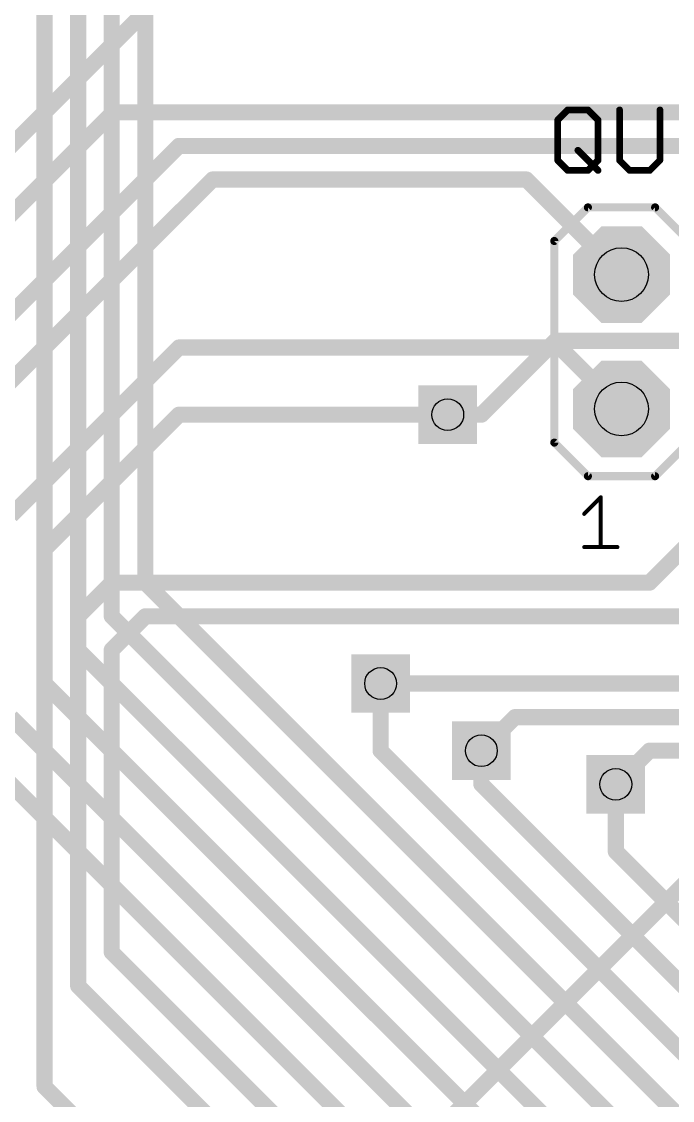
# Model space of a CAD drawing. Extents: x 4 to 288, y -28 to 191.
# Drawn here: x 107.52 to 119.81, y 103.88 to 124.27 of the extents above; entities that cross this region are included whole.
import ezdxf

# ---------------------------------------------------------------- set-up
doc = ezdxf.new("R2010")
doc.units = 0
doc.header["$MEASUREMENT"] = 0
doc.layers.get('0').update_dxf_attribs({"linetype": 'CONTINUOUS'})
for name, color, linetype in [('1', 22, 'CONTINUOUS'), ('16', 175, 'CONTINUOUS'), ('17', 82, 'CONTINUOUS'), ('18', 82, 'CONTINUOUS'), ('20', 7, 'CONTINUOUS'), ('21', 2, 'CONTINUOUS'), ('25', 2, 'CONTINUOUS'), ('29', 253, 'CONTINUOUS'), ('30', 253, 'CONTINUOUS'), ('44', 253, 'CONTINUOUS'), ('51', 253, 'CONTINUOUS')]:
    doc.layers.add(name, color=color, linetype=linetype)

# ---------------------------------------------------------------- blocks, each defined once
blk = doc.blocks.new('RECT')
blk.add_solid([(-0.5, -0.5), (0.5, -0.5), (-0.5, 0.5), (0.5, 0.5)])
blk = doc.blocks.new('OCTAGONP')
at = {"const_width": 0.5}
blk.add_lwpolyline([(-0.25, -0.1036), (-0.25, 0.1036), (-0.1036, 0.25), (0.1036, 0.25), (0.25, 0.1036), (0.25, -0.1036), (0.1036, -0.25), (-0.1036, -0.25), (-0.25, -0.1036), (-0.25, 0.1036)], dxfattribs=at)
blk = doc.blocks.new('SQUAREV')
blk.add_solid([(-0.5, -0.5), (0.5, -0.5), (-0.5, 0.5), (0.5, 0.5)])

msp = doc.modelspace()

# ---------------------------------------------------------------- linework, layer by layer
at = {"layer": '1', "const_width": 0.3048}
for points in [[(107.2388, 121.8438), (109.855, 124.46)], [(109.2467, 122.555), (104.7178, 118.0262)], [(122.555, 122.555), (109.2467, 122.555)], [(110.49, 121.92), (106.045, 117.475)], [(120.65, 121.92), (110.49, 121.92)], [(106.68, 116.84), (111.125, 121.285)], [(111.125, 121.285), (117.0559, 121.285)], [(117.0559, 121.285), (118.853, 119.488)], [(107.315, 114.935), (110.49, 118.11)], [(110.49, 118.11), (117.6909, 118.11)], [(117.6909, 118.11), (118.853, 116.948)], [(107.95, 114.3), (110.49, 116.84)], [(110.49, 116.84), (115.57, 116.84)], [(121.393, 115.678), (119.38, 113.665)], [(107.95, 104.14), (107.95, 114.3)], [(109.22, 113.665), (108.585, 113.03)], [(119.38, 113.665), (109.22, 113.665)], [(108.585, 113.03), (108.585, 106.045)], [(109.855, 113.03), (109.22, 112.395)], [(120.015, 113.03), (109.855, 113.03)], [(109.22, 112.395), (109.22, 106.68)], [(133.985, 111.76), (114.3, 111.76)], [(116.84, 111.125), (116.205, 110.49)], [(135.89, 111.125), (116.84, 111.125)], [(119.38, 110.49), (118.745, 109.855)], [(137.795, 110.49), (119.38, 110.49)], [(114.3, 102.235), (120.65, 108.585)], [(109.22, 106.68), (113.03, 102.87)], [(108.585, 106.045), (111.76, 102.87)], [(109.2911, 102.7989), (107.95, 104.14)]]:
    msp.add_lwpolyline(points, dxfattribs=at)
at = {"layer": '1', "const_width": 0.1524}
for points in [[(109.2467, 122.6312, 1), (109.2467, 122.4788)], [(109.3006, 122.5011, 1), (109.1928, 122.6089)], [(110.49, 121.9962, 1), (110.49, 121.8438)], [(110.5439, 121.8661, 1), (110.4361, 121.9739)], [(111.125, 121.3612, 1), (111.125, 121.2088)], [(111.1789, 121.2311, 1), (111.0711, 121.3389)], [(117.1098, 121.3389, 1), (117.002, 121.2311)], [(117.0559, 121.2088, 1), (117.0559, 121.3612)], [(118.7991, 119.4341, 1), (118.9068, 119.5418)], [(110.49, 118.1862, 1), (110.49, 118.0338)], [(110.5439, 118.0561, 1), (110.4361, 118.1639)], [(117.7448, 118.1639, 1), (117.637, 118.0561)], [(117.6909, 118.0338, 1), (117.6909, 118.1862)], [(118.7991, 116.8941, 1), (118.9068, 117.0018)], [(110.49, 116.9162, 1), (110.49, 116.7638)], [(110.5439, 116.7861, 1), (110.4361, 116.8939)], [(115.57, 116.7638, 1), (115.57, 116.9162)], [(108.0262, 114.3, 1), (107.8738, 114.3)], [(107.8961, 114.3539, 1), (108.0039, 114.2461)], [(109.22, 113.7412, 1), (109.22, 113.5888)], [(109.2739, 113.6111, 1), (109.1661, 113.7189)], [(119.3261, 113.7189, 1), (119.4339, 113.6111)], [(119.38, 113.5888, 1), (119.38, 113.7412)], [(108.6612, 113.03, 1), (108.5088, 113.03)], [(108.5311, 113.0839, 1), (108.6389, 112.9761)], [(109.855, 113.1062, 1), (109.855, 112.9538)], [(109.9089, 112.9761, 1), (109.8011, 113.0839)], [(109.2962, 112.395, 1), (109.1438, 112.395)], [(109.1661, 112.4489, 1), (109.2739, 112.3411)], [(114.3, 111.8362, 1), (114.3, 111.6838)], [(116.84, 111.2012, 1), (116.84, 111.0488)], [(116.8939, 111.0711, 1), (116.7861, 111.1789)], [(116.1511, 110.5439, 1), (116.2589, 110.4361)], [(119.38, 110.5662, 1), (119.38, 110.4138)], [(119.4339, 110.4361, 1), (119.3261, 110.5439)], [(118.6911, 109.9089, 1), (118.7989, 109.8011)], [(109.2739, 106.7339, 1), (109.1661, 106.6261)], [(109.1438, 106.68, 1), (109.2962, 106.68)], [(108.6389, 106.0989, 1), (108.5311, 105.9911)], [(108.5088, 106.045, 1), (108.6612, 106.045)], [(108.0039, 104.1939, 1), (107.8961, 104.0861)], [(107.8738, 104.14, 1), (108.0262, 104.14)]]:
    msp.add_lwpolyline(points, format="xyb", dxfattribs=at)
at = {"layer": '16', "const_width": 0.3048}
for points in [[(107.95, 111.76), (107.95, 132.08)], [(108.585, 112.395), (108.585, 126.365)], [(109.22, 125.73), (109.22, 113.03)], [(109.855, 125.095), (109.855, 113.665)], [(116.205, 116.84), (117.602, 118.237)], [(117.602, 118.237), (132.842, 118.237)], [(115.57, 116.84), (116.205, 116.84)], [(109.855, 113.665), (133.985, 89.535)], [(109.22, 113.03), (133.985, 88.265)], [(133.985, 86.995), (108.585, 112.395)], [(107.95, 111.76), (133.985, 85.725)], [(114.3, 111.76), (114.3, 110.49)], [(138.43, 80.01), (107.315, 111.125)], [(137.795, 79.375), (106.68, 110.49)], [(114.3, 110.49), (133.985, 90.805)], [(116.205, 110.49), (116.205, 109.855)], [(116.205, 109.855), (134.62, 91.44)], [(118.745, 109.855), (118.745, 108.585)], [(118.745, 108.585), (135.255, 92.075)]]:
    msp.add_lwpolyline(points, dxfattribs=at)
at = {"layer": '16', "const_width": 0.1524}
for points in [[(117.602, 118.3132, 1), (117.602, 118.1608)], [(117.6559, 118.1831, 1), (117.5481, 118.2909)], [(115.57, 116.9162, 1), (115.57, 116.7638)], [(116.1511, 116.8939, 1), (116.2589, 116.7861)], [(116.205, 116.7638, 1), (116.205, 116.9162)], [(109.9089, 113.7189, 1), (109.8011, 113.6111)], [(109.7788, 113.665, 1), (109.9312, 113.665)], [(109.2739, 113.0839, 1), (109.1661, 112.9761)], [(109.1438, 113.03, 1), (109.2962, 113.03)], [(108.6389, 112.4489, 1), (108.5311, 112.3411)], [(108.5088, 112.395, 1), (108.6612, 112.395)], [(108.0039, 111.8139, 1), (107.8961, 111.7061)], [(107.8738, 111.76, 1), (108.0262, 111.76)], [(114.3762, 111.76, 1), (114.2238, 111.76)], [(114.3539, 110.5439, 1), (114.2461, 110.4361)], [(114.2238, 110.49, 1), (114.3762, 110.49)], [(116.2812, 110.49, 1), (116.1288, 110.49)], [(116.2589, 109.9089, 1), (116.1511, 109.8011)], [(116.1288, 109.855, 1), (116.2812, 109.855)], [(118.8212, 109.855, 1), (118.6688, 109.855)], [(118.7989, 108.6389, 1), (118.6911, 108.5311)], [(118.6688, 108.585, 1), (118.8212, 108.585)]]:
    msp.add_lwpolyline(points, format="xyb", dxfattribs=at)
at = {"layer": '20', "const_width": 0.0254}
msp.add_lwpolyline([(71.1264, 186.0347, 2.9429), (202.1142, 186.0347)], format="xyb", dxfattribs=at)
at = {"layer": '21'}
for points, const_width in [([(117.583, 120.123), (118.218, 120.758)], 0.1524), ([(118.218, 120.758), (119.488, 120.758)], 0.1524), ([(119.488, 120.758), (120.123, 120.123)], 0.1524), ([(117.583, 116.313), (117.583, 120.123)], 0.1524), ([(117.583, 116.313), (118.218, 115.678)], 0.1524), ([(119.488, 115.678), (120.123, 116.313)], 0.1524), ([(118.218, 115.678), (119.488, 115.678)], 0.1524), ([(118.1481, 114.9652), (118.4616, 115.2787)], 0.0762), ([(118.4616, 115.2787), (118.4616, 114.3381)], 0.0762), ([(118.1481, 114.3381), (118.7752, 114.3381)], 0.0762)]:
    msp.add_lwpolyline(points, dxfattribs=dict(at, const_width=const_width))
for points, const_width in [([(118.218, 120.7961, 1), (118.218, 120.7199)], 0.0762), ([(118.2449, 120.731, 1), (118.191, 120.7849)], 0.0762), ([(119.5149, 120.7849, 1), (119.461, 120.731)], 0.0762), ([(119.488, 120.7199, 1), (119.488, 120.7961)], 0.0762), ([(117.556, 120.1499, 1), (117.6099, 120.096)], 0.0762), ([(117.6211, 120.123, 1), (117.5449, 120.123)], 0.0762), ([(117.6099, 116.3399, 1), (117.556, 116.286)], 0.0762), ([(117.5449, 116.313, 1), (117.6211, 116.313)], 0.0762), ([(118.218, 115.7161, 1), (118.218, 115.6399)], 0.0762), ([(118.191, 115.651, 1), (118.2449, 115.7049)], 0.0762), ([(119.461, 115.7049, 1), (119.5149, 115.651)], 0.0762), ([(119.488, 115.6399, 1), (119.488, 115.7161)], 0.0762), ([(118.4807, 115.2787, 1), (118.4426, 115.2787)], 0.0381), ([(118.4751, 115.2652, 1), (118.4482, 115.2922)], 0.0381), ([(118.1346, 114.9786, 1), (118.1616, 114.9517)], 0.0381), ([(118.1481, 114.3572, 1), (118.1481, 114.3191)], 0.0381), ([(118.4426, 114.3381, 1), (118.4807, 114.3381)], 0.0381), ([(118.7752, 114.3191, 1), (118.7752, 114.3572)], 0.0381)]:
    msp.add_lwpolyline(points, format="xyb", dxfattribs=dict(at, const_width=const_width))
at = {"layer": '25', "const_width": 0.127}
for points in [[(117.6465, 122.4098), (117.8371, 122.6004)], [(117.8371, 122.6004), (118.2184, 122.6004)], [(118.2184, 122.6004), (118.4091, 122.4098)], [(118.8159, 122.6004), (118.8159, 121.6471)], [(119.5785, 121.6471), (119.5785, 122.6004)], [(117.6465, 121.6471), (117.6465, 122.4098)], [(118.4091, 122.4098), (118.4091, 121.6471)], [(118.0278, 121.8378), (118.4091, 121.4565)], [(117.8371, 121.4565), (117.6465, 121.6471)], [(118.2184, 121.4565), (117.8371, 121.4565)], [(118.4091, 121.6471), (118.2184, 121.4565)], [(118.8159, 121.6471), (119.0065, 121.4565)], [(119.0065, 121.4565), (119.3878, 121.4565)], [(119.3878, 121.4565), (119.5785, 121.6471)]]:
    msp.add_lwpolyline(points, dxfattribs=at)
at = {"layer": '25', "const_width": 0.0635}
for points in [[(117.8371, 122.6322, 1), (117.8371, 122.5687)], [(117.8596, 122.578, 1), (117.8147, 122.6229)], [(118.2409, 122.6229, 1), (118.196, 122.578)], [(118.2184, 122.5687, 1), (118.2184, 122.6322)], [(118.8476, 122.6004, 1), (118.7841, 122.6004)], [(119.6103, 122.6004, 1), (119.5468, 122.6004)], [(117.6782, 122.4098, 1), (117.6147, 122.4098)], [(117.624, 122.4322, 1), (117.6689, 122.3873)], [(118.4409, 122.4098, 1), (118.3774, 122.4098)], [(118.3867, 122.3873, 1), (118.4316, 122.4322)], [(118.0502, 121.8602, 1), (118.0053, 121.8153)], [(117.6689, 121.6696, 1), (117.624, 121.6247)], [(117.6147, 121.6471, 1), (117.6782, 121.6471)], [(117.8371, 121.4882, 1), (117.8371, 121.4247)], [(118.2184, 121.4247, 1), (118.2184, 121.4882)], [(118.3774, 121.6471, 1), (118.4409, 121.6471)], [(118.4316, 121.6247, 1), (118.3867, 121.6696)], [(118.8383, 121.6696, 1), (118.7934, 121.6247)], [(118.7841, 121.6471, 1), (118.8476, 121.6471)], [(119.0065, 121.4882, 1), (119.0065, 121.4247)], [(119.3878, 121.4247, 1), (119.3878, 121.4882)], [(119.5468, 121.6471, 1), (119.6103, 121.6471)], [(119.601, 121.6247, 1), (119.5561, 121.6696)], [(117.8147, 121.434, 1), (117.8596, 121.4789)], [(118.196, 121.4789, 1), (118.2409, 121.434)], [(118.3867, 121.434, 1), (118.4316, 121.4789)], [(118.9841, 121.434, 1), (119.029, 121.4789)], [(119.3654, 121.4789, 1), (119.4103, 121.434)]]:
    msp.add_lwpolyline(points, format="xyb", dxfattribs=at)
at = {"layer": '44'}
for centre, radius in [((118.853, 119.488), 0.508), ((118.853, 116.948), 0.508), ((115.57, 116.84), 0.3), ((114.3, 111.76), 0.3), ((116.205, 110.49), 0.3), ((118.745, 109.855), 0.3)]:
    msp.add_circle(centre, radius, dxfattribs=at)

# ---------------------------------------------------------------- block references
at = {"layer": '17', "xscale": 1.6256, "yscale": 1.6256}
for p in [(118.853, 119.488), (118.853, 119.488), (118.853, 116.948), (118.853, 116.948)]:
    msp.add_blockref('OCTAGONP', p, dxfattribs=at)
at = {"layer": '18', "xscale": 1.108, "yscale": 1.108}
for p in [(115.57, 116.84), (115.57, 116.84), (114.3, 111.76), (114.3, 111.76), (116.205, 110.49), (116.205, 110.49), (118.745, 109.855), (118.745, 109.855)]:
    msp.add_blockref('SQUAREV', p, dxfattribs=at)
at = {"layer": '29', "xscale": 1.8288, "yscale": 1.8288}
for p in [(118.853, 119.488), (118.853, 116.948)]:
    msp.add_blockref('OCTAGONP', p, dxfattribs=at)
at = {"layer": '30', "xscale": 1.8288, "yscale": 1.8288}
for p in [(118.853, 119.488), (118.853, 116.948)]:
    msp.add_blockref('OCTAGONP', p, dxfattribs=at)
at = {"layer": '51', "xscale": 0.508, "yscale": 0.508}
for p in [(118.853, 119.488), (118.853, 116.948)]:
    msp.add_blockref('RECT', p, dxfattribs=at)

doc.saveas('drawing.dxf')
